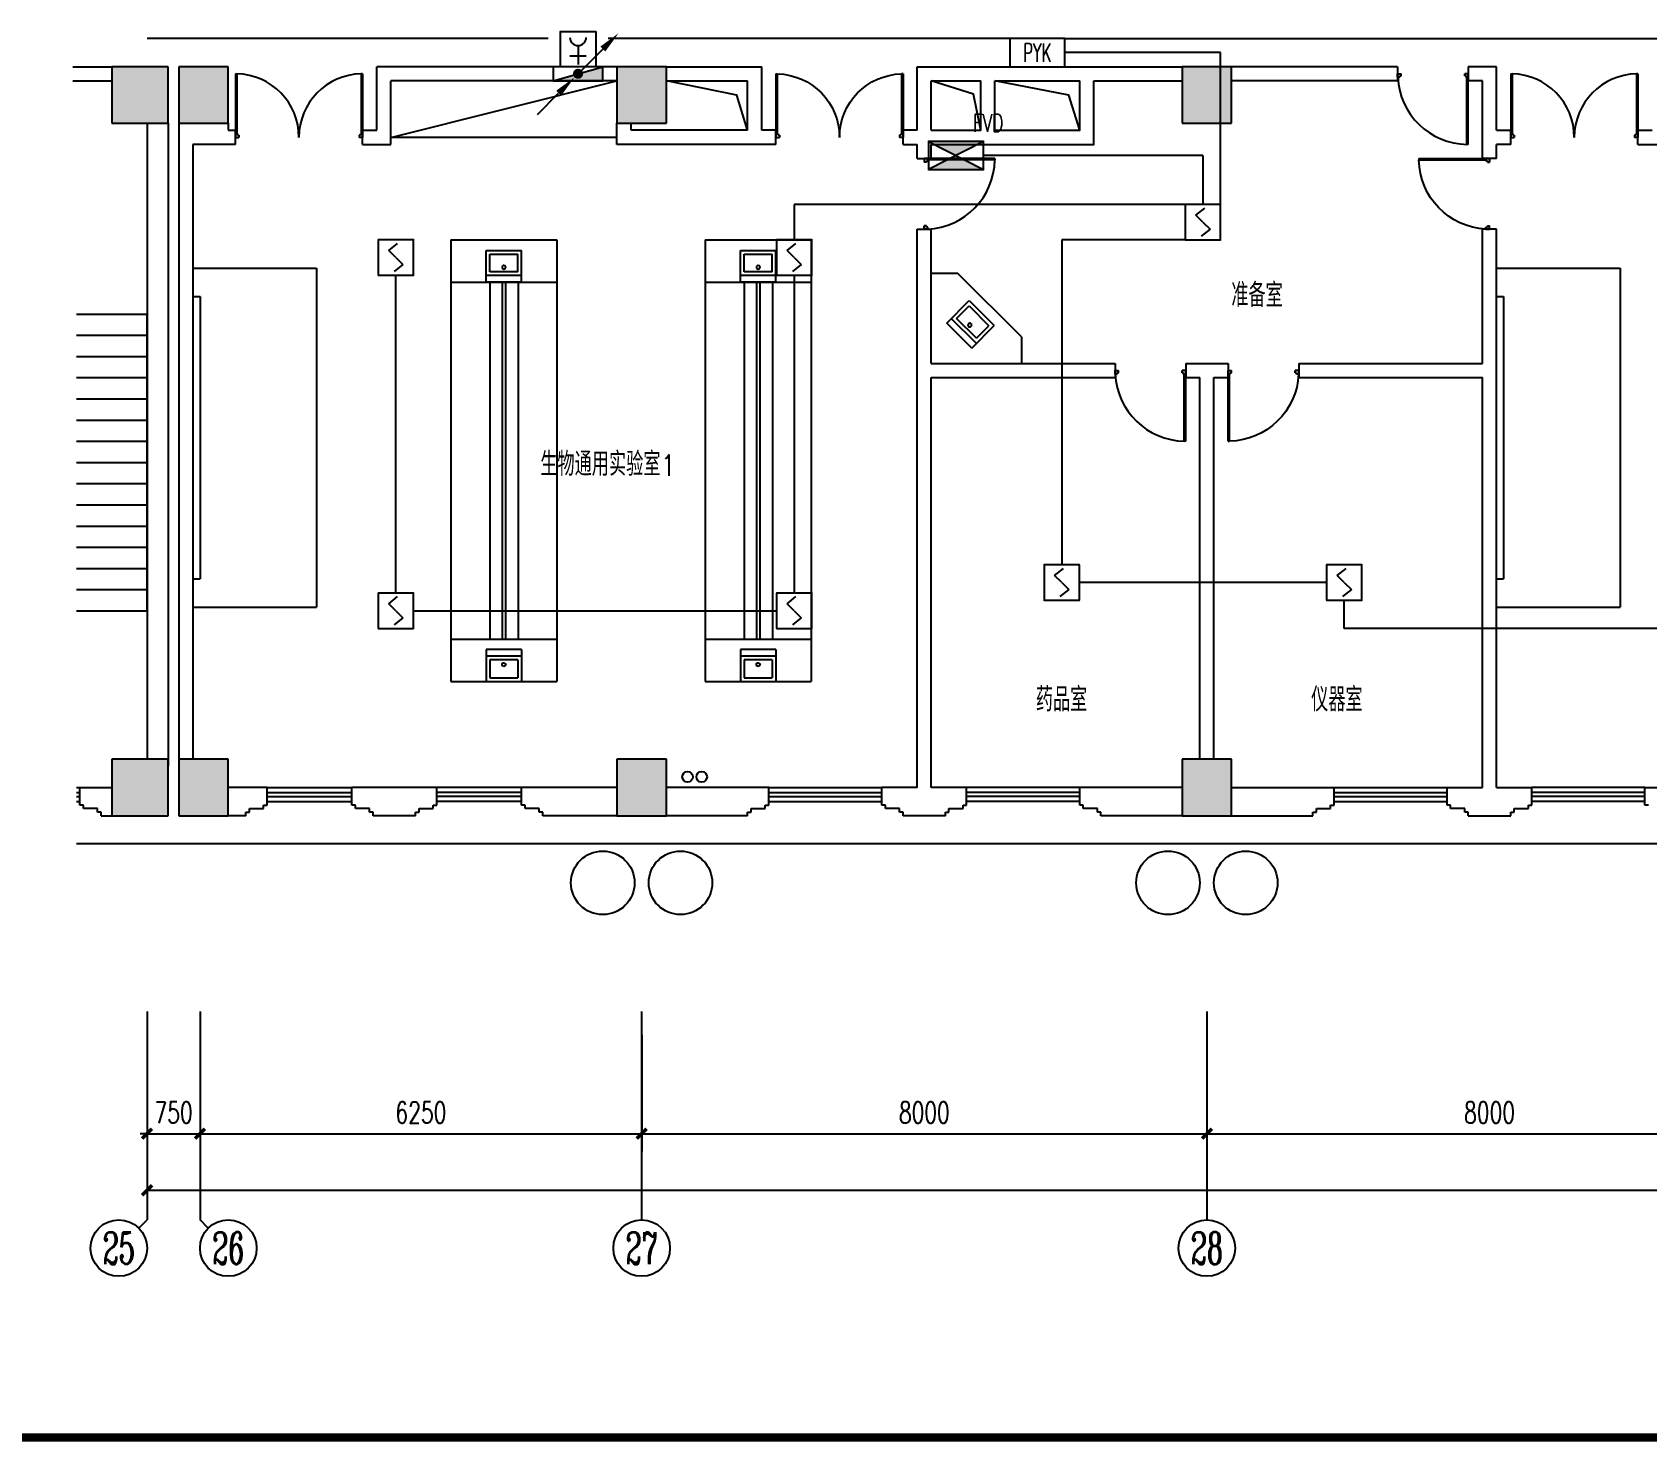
# Model space of a CAD drawing. Extents: x 190999 to 918899, y -200814 to 215286.
# Drawn here: x 563160 to 586010, y 72726 to 92674 of the extents above; entities that cross this region are included whole.
import ezdxf
from ezdxf.enums import TextEntityAlignment as Align

# ---------------------------------------------------------------- set-up
doc = ezdxf.new("R2010")
doc.units = 0
doc.header["$LTSCALE"] = 1000
doc.header["$MEASUREMENT"] = 0
doc.layers.get('Defpoints').update_dxf_attribs({"color": 1})
for name, color, linetype in [('00-EQUIP', 3, 'Continuous'), ('00-LWIRE', 4, 'Continuous'), ('00-WIRE-4', 6, 'Continuous'), ('A-墙线', 2, 'Continuous'), ('A-外包装修', 250, 'Continuous'), ('A-外窗', 145, 'Continuous'), ('A-家具', 250, 'Continuous'), ('A-门', 167, 'Continuous'), ('AXIS', 3, 'Continuous'), ('AXIS_TEXT', 7, 'Continuous'), ('COLUMN', 2, 'Continuous'), ('EQUIP_消火栓', 1, 'Continuous'), ('PUB_HATCH', 250, 'Continuous'), ('STAIR', 5, 'Continuous'), ('图框', 189, 'Continuous'), ('房间名称', 7, 'Continuous'), ('暖通-风-说明', 3, 'Continuous'), ('洞口线', 165, 'Continuous'), ('雨水管', 151, 'Continuous')]:
    doc.layers.add(name, color=color, linetype=linetype)
doc.styles.add('_COMPLEX', font='COMPLEX.shx', dxfattribs={"width": 0.5})
doc.styles.add('_TCH_AXIS', font='COMPLEX', dxfattribs={"bigfont": 'GBCBIG'})
doc.styles.add('_TCH_DIM', font='SIMPLEX', dxfattribs={"bigfont": 'GBCBIG'})
doc.styles.add('COMPLEX', font='COMPLEX')
doc.styles.add('DIM_FONT', font='SIMPLEX', dxfattribs={"width": 0.7, "bigfont": 'GBCBIG'})
doc.styles.add('HZ-ZGBZ', font='romanc.shx', dxfattribs={"width": 0.65})
doc.styles.get("Standard").update_dxf_attribs({"font": 'simhei.ttf'})
doc.styles.add('XXK', font='romans.shx', dxfattribs={"width": 0.75, "bigfont": 'hzf.shx'})
doc.styles.add('zz-1', font='arial.ttf', dxfattribs={"width": 0.8})
doc.linetypes.add('4INE', pattern='A,1,-0.15,["4",XXK,S=0.3,R=0,X=-0.1,Y=-0.1],-0.25', length=1.4)
doc.dimstyles.new('DIMN', dxfattribs={"dimtxt": 300, "dimasz": 100, "dimexe": 250, "dimexo": 300, "dimgap": 150, "dimtad": 1, "dimdec": 0, "dimzin": 0, "dimdsep": 46, "dimtxsty": 'DIM_FONT', "dimblk": 'ARCHTICK', "dimcen": 0.09, "dimclrt": 7, "dimazin": 2, "dimtfac": 1, "dimtdec": 0, "dimtix": 1, "dimtmove": 2, "dimatfit": 3, "dimfxl": 0, "dimtolj": 1, "dimtzin": 0, "dimarcsym": 0})

# ---------------------------------------------------------------- blocks, each defined once
blk = doc.blocks.new('TJAD_TK_A0')
at = {"layer": '图框', "const_width": 1.2}
blk.add_lwpolyline([(2152, -431.7), (2152, 389.3), (998, 389.3), (998, -431.7)], close=True, dxfattribs=at)
blk = doc.blocks.new('m1000')
at = {"layer": 'A-墙线'}
for p, q in [((0, 0), (0, 200)), ((1000, 0), (1000, 200))]:
    blk.add_line(p, q, dxfattribs=at)
at = {"layer": 'A-门'}
for p, q in [((0, 1100), (0, 100)), ((0, 1100), (20, 1100)), ((20, 1100), (20, 150)), ((0, 150), (30, 150)), ((0, 100), (50, 100)), ((30, 150), (30, 130)), ((30, 130), (50, 130)), ((50, 130), (50, 100)), ((950, 130), (950, 100)), ((970, 130), (950, 130)), ((1000, 100), (950, 100)), ((970, 150), (970, 130)), ((1000, 150), (970, 150)), ((1000, 150), (1000, 100))]:
    blk.add_line(p, q, dxfattribs=at)
blk.add_arc((0, 100), 1000, 2.866, 88.854, dxfattribs=at)
blk = doc.blocks.new('m1800')
at = {"layer": 'A-墙线'}
for p, q in [((-900, -100), (-900, 100)), ((900, -100), (900, 100))]:
    blk.add_line(p, q, dxfattribs=at)
at = {"layer": 'A-门'}
for p, q in [((-900, 900), (-900, 0)), ((-900, 900), (-880, 900)), ((-880, 900), (-880, 50)), ((880, 900), (880, 50)), ((900, 900), (880, 900)), ((900, 900), (900, 0)), ((-900, 50), (-870, 50)), ((-900, 0), (-850, 0)), ((-870, 50), (-870, 30)), ((-870, 30), (-850, 30)), ((-850, 30), (-850, 0)), ((850, 30), (850, 0)), ((870, 30), (850, 30)), ((900, 0), (850, 0)), ((870, 50), (870, 30)), ((900, 50), (870, 50))]:
    blk.add_line(p, q, dxfattribs=at)
for centre, start, end in [((-900, 0), 0, 88.7267), ((900, 0), 91.2733, 180)]:
    blk.add_arc(centre, 900, start, end, dxfattribs=at)
blk = doc.blocks.new('$TwtSys$00000434')
for p, q in [((-0.5, 0.5), (-0.5, -0.5)), ((-0.5, -0.5), (0.5, 0.5)), ((0.5, 0.5), (-0.5, 0.5)), ((0.5, -0.5), (0.5, 0.5)), ((-0.5, -0.5), (0.5, -0.5))]:
    blk.add_line(p, q)
blk.add_solid([(0.5, -0.5), (0.5, 0.5), (-0.5, -0.5)])
blk = doc.blocks.new('_ArchTick')
at = {"const_width": 0.5}
blk.add_lwpolyline([(-0.7, -0.7), (0.7, 0.7)], dxfattribs=at)
blk = doc.blocks.new('*D262')
at = {"layer": 'AXIS', "color": 0, "lineweight": -2}
for p, q in [((579785, 78486), (579785, 76836)), ((587785, 78486), (587785, 76836)), ((579785, 77086), (587785, 77086))]:
    blk.add_line(p, q, dxfattribs=at)
at = {"layer": 'Defpoints', "color": 0}
for p in [(579785, 78786), (587785, 78786), (587785, 77086)]:
    blk.add_point(p, dxfattribs=at)
at = {"layer": 'AXIS', "color": 0, "lineweight": -2, "xscale": 100, "yscale": 100, "zscale": 100, "rotation": 180}
blk.add_blockref('_ArchTick', (579785, 77086), dxfattribs=at)
at = {"layer": 'AXIS', "color": 0, "lineweight": -2, "xscale": 100, "yscale": 100, "zscale": 100}
blk.add_blockref('_ArchTick', (587785, 77086), dxfattribs=at)
at = {"layer": 'AXIS', "color": 7, "insert": (583785, 77386), "char_height": 300, "attachment_point": 5, "style": 'DIM_FONT'}
blk.add_mtext('\\A1;8000', dxfattribs=at)
blk = doc.blocks.new('*D263')
at = {"layer": 'AXIS', "color": 0, "lineweight": -2}
for p, q in [((571785, 78486), (571785, 76836)), ((579785, 78486), (579785, 76836)), ((571785, 77086), (579785, 77086))]:
    blk.add_line(p, q, dxfattribs=at)
at = {"layer": 'Defpoints', "color": 0}
for p in [(571785, 78786), (579785, 78786), (579785, 77086)]:
    blk.add_point(p, dxfattribs=at)
at = {"layer": 'AXIS', "color": 0, "lineweight": -2, "xscale": 100, "yscale": 100, "zscale": 100, "rotation": 180}
blk.add_blockref('_ArchTick', (571785, 77086), dxfattribs=at)
at = {"layer": 'AXIS', "color": 0, "lineweight": -2, "xscale": 100, "yscale": 100, "zscale": 100}
blk.add_blockref('_ArchTick', (579785, 77086), dxfattribs=at)
at = {"layer": 'AXIS', "color": 7, "insert": (575785, 77386), "char_height": 300, "attachment_point": 5, "style": 'DIM_FONT'}
blk.add_mtext('\\A1;8000', dxfattribs=at)
blk = doc.blocks.new('*D264')
at = {"layer": 'AXIS', "color": 0, "lineweight": -2}
for p, q in [((565535, 78486), (565535, 76836)), ((571785, 78486), (571785, 76836)), ((565535, 77086), (571785, 77086))]:
    blk.add_line(p, q, dxfattribs=at)
at = {"layer": 'Defpoints', "color": 0}
for p in [(565535, 78786), (571785, 78786), (571785, 77086)]:
    blk.add_point(p, dxfattribs=at)
at = {"layer": 'AXIS', "color": 0, "lineweight": -2, "xscale": 100, "yscale": 100, "zscale": 100, "rotation": 180}
blk.add_blockref('_ArchTick', (565535, 77086), dxfattribs=at)
at = {"layer": 'AXIS', "color": 0, "lineweight": -2, "xscale": 100, "yscale": 100, "zscale": 100}
blk.add_blockref('_ArchTick', (571785, 77086), dxfattribs=at)
at = {"layer": 'AXIS', "color": 7, "insert": (568660, 77386), "char_height": 300, "attachment_point": 5, "style": 'DIM_FONT'}
blk.add_mtext('\\A1;6250', dxfattribs=at)
blk = doc.blocks.new('*D265')
at = {"layer": 'AXIS', "color": 0, "lineweight": -2}
for p, q in [((564785, 78486), (564785, 76836)), ((565535, 78486), (565535, 76836)), ((564785, 77086), (564685, 77086)), ((564785, 77086), (565535, 77086)), ((565535, 77086), (565635, 77086))]:
    blk.add_line(p, q, dxfattribs=at)
at = {"layer": 'Defpoints', "color": 0}
for p in [(564785, 78786), (565535, 78786), (565535, 77086)]:
    blk.add_point(p, dxfattribs=at)
at = {"layer": 'AXIS', "color": 0, "lineweight": -2, "xscale": 100, "yscale": 100, "zscale": 100}
blk.add_blockref('_ArchTick', (564785, 77086), dxfattribs=at)
at = {"layer": 'AXIS', "color": 0, "lineweight": -2, "xscale": 100, "yscale": 100, "zscale": 100, "rotation": 180}
blk.add_blockref('_ArchTick', (565535, 77086), dxfattribs=at)
at = {"layer": 'AXIS', "color": 7, "insert": (565160, 77386), "char_height": 300, "attachment_point": 5, "style": 'DIM_FONT'}
blk.add_mtext('\\A1;750', dxfattribs=at)
blk = doc.blocks.new('*D266')
at = {"layer": 'AXIS', "color": 0, "lineweight": -2}
for p, q in [((564785, 78486), (564785, 76036)), ((638085, 78486), (638085, 76036)), ((564785, 76286), (638085, 76286))]:
    blk.add_line(p, q, dxfattribs=at)
at = {"layer": 'Defpoints', "color": 0}
for p in [(564785, 78786), (638085, 78786), (638085, 76286)]:
    blk.add_point(p, dxfattribs=at)
at = {"layer": 'AXIS', "color": 0, "lineweight": -2, "xscale": 100, "yscale": 100, "zscale": 100, "rotation": 180}
blk.add_blockref('_ArchTick', (564785, 76286), dxfattribs=at)
at = {"layer": 'AXIS', "color": 0, "lineweight": -2, "xscale": 100, "yscale": 100, "zscale": 100}
blk.add_blockref('_ArchTick', (638085, 76286), dxfattribs=at)
at = {"layer": 'AXIS', "color": 7, "insert": (601435, 76586), "char_height": 300, "attachment_point": 5, "style": 'DIM_FONT'}
blk.add_mtext('\\A1;73300', dxfattribs=at)
blk = doc.blocks.new('_AXISO')
blk.add_circle((0, 0), 0.5)
at = {"layer": 'AXIS_TEXT', "style": 'COMPLEX', "width": 1.041667}
blk.add_attdef('A', text='', height=0.56, dxfattribs=at).set_placement((-0.25, -0.28), (0.25, -0.28), align=Align.FIT)
blk = doc.blocks.new('$plan$00001609')
at = {"linetype": 'Continuous'}
for p, q in [((0, -251), (0, 251)), ((0, 251), (450, 251)), ((93, -251), (93, 251)), ((450, 251), (450, -251)), ((146, -199), (146, 199)), ((146, 199), (397, 199)), ((397, 199), (397, -199)), ((146, -199), (397, -199)), ((0, -251), (450, -251))]:
    blk.add_line(p, q, dxfattribs=at)
blk.add_line((238, 2), (238, 0))
blk.add_arc((212, 0), 26, 4.716, 0, dxfattribs=at)
at = {"style": 'zz-1'}
for tag in ['YSIZE', 'XSIZE']:
    blk.add_attdef(tag, (0, 0), '', height=0.5, dxfattribs=at)
blk = doc.blocks.new('_LINKPT1')
at = {"color": 0}
blk.add_line((0, 0), (0, 0), dxfattribs=at)
blk = doc.blocks.new('J62IR8YJ')
for p, q in [((-0.5, 1), (0.5, 1)), ((-0.5, 0), (-0.5, 1)), ((0.5, 1), (0.5, 0)), ((0, 0.598), (0, 0.06)), ((0.5, 0), (-0.5, 0)), ((-0.231, 0.312), (0.231, 0.312))]:
    blk.add_line(p, q)
at = {"const_width": 0.04, "flags": 128}
blk.add_lwpolyline([(-0.5, 0), (-0.5, 1), (0.5, 1), (0.5, 0)], close=True, dxfattribs=at)
blk.add_arc((0, 0.829), 0.231, 180, 0)
at = {"xscale": 0.002, "yscale": 0.00200000000000955, "zscale": 0.002}
for p in [(0, 1), (-0.5, 0.5), (0.5, 0.5), (0, 0)]:
    blk.add_blockref('_LINKPT1', p, dxfattribs=at)
at = {"flags": 9}
blk.add_attdef('A', (0, 0), '', height=0.00002, dxfattribs=at)
blk = doc.blocks.new('3S1KCGW2')
for p, q in [((0.5, 0.5), (-0.5, 0.5)), ((-0.5, 0.5), (-0.5, -0.5)), ((0.5, -0.5), (0.5, 0.5)), ((-0.2, 0.2), (0.05, 0.4)), ((0, 0), (-0.2, 0.2)), ((0, 0), (0.2, -0.2)), ((0.2, -0.2), (-0.05, -0.4)), ((-0.5, -0.5), (0.5, -0.5))]:
    blk.add_line(p, q)
at = {"const_width": 0.04, "flags": 128}
blk.add_lwpolyline([(-0.5, -0.5), (-0.5, 0.5), (0.5, 0.5), (0.5, -0.5)], close=True, dxfattribs=at)
at = {"xscale": 0.002, "yscale": 0.002, "zscale": 0.002}
for p in [(0, 0.5), (-0.5, 0), (0.5, 0), (0, -0.5)]:
    blk.add_blockref('_LINKPT1', p, dxfattribs=at)
at = {"flags": 9}
blk.add_attdef('A', (0, 0), '', height=0.00002, dxfattribs=at)
blk = doc.blocks.new('6H2NC6JJ')
for p, q in [((-0.78, 0.4), (0.78, -0.4)), ((0.78, 0.4), (-0.78, -0.4)), ((0.78, 0.4), (-0.78, 0.4)), ((-0.78, 0.4), (-0.78, -0.4)), ((0.78, -0.4), (0.78, 0.4)), ((-0.78, -0.4), (0.78, -0.4))]:
    blk.add_line(p, q)
at = {"const_width": 0.04}
blk.add_lwpolyline([(-0.78, 0.4), (-0.78, -0.4), (0.78, -0.4), (0.78, 0.4)], close=True, dxfattribs=at)
for points in [[(-0.78, 0.4), (0, 0), (0.78, 0.4)], [(-0.78, -0.4), (0.78, -0.4), (0, 0)]]:
    blk.add_solid(points)
at = {"xscale": 0.002, "yscale": 0.002, "zscale": 0.002}
for p in [(-0.78, 0), (0, 0.4), (0.78, 0), (0, -0.4)]:
    blk.add_blockref('_LINKPT1', p, dxfattribs=at)
at = {"flags": 9}
blk.add_attdef('A', (0, 0), '', height=0.00002, dxfattribs=at)
blk = doc.blocks.new('6A2DRK5Q')
for p, q in [((0.78, 0.4), (-0.78, 0.4)), ((-0.78, 0.4), (-0.78, -0.4)), ((0.78, -0.4), (0.78, 0.4)), ((-0.78, -0.4), (0.78, -0.4))]:
    blk.add_line(p, q)
at = {"xscale": 0.002, "yscale": 0.002, "zscale": 0.002}
for p in [(-0.78, 0), (0, 0.4), (0.78, 0), (0, -0.4)]:
    blk.add_blockref('_LINKPT1', p, dxfattribs=at)
at = {"style": '_COMPLEX', "width": 0.6, "flags": 8}
blk.add_attdef('$TEXT$', text='', height=0.52, dxfattribs=at).set_placement((0, 0), align=Align.MIDDLE_CENTER)
at = {"flags": 9}
blk.add_attdef('A', (0, 0), '', height=0.00002, dxfattribs=at)
blk = doc.blocks.new('_WRLD1L')
for p, q in [((0.7, 0.7), (0, 0)), ((0.104, 0.104), (0.104, 0.104)), ((-0.104, -0.104), (-0.104, -0.104))]:
    blk.add_line(p, q)
at = {"const_width": 0.142}
blk.add_lwpolyline([(-0.071, 0, 1), (0.071, 0, 1)], format="xyb", close=True, dxfattribs=at)
blk.add_solid([(0.63, 0.77), (0.77, 0.63), (1.15, 1.15)])
at = {"width": 0.8, "flags": 9}
blk.add_attdef('A', (0, 0), '', height=0.00002, dxfattribs=at)
blk = doc.blocks.new('_WRLD10L')
for p, q in [((1.15, 1.15), (0.55, 0.55)), ((0.104, 0.104), (0.104, 0.104)), ((-0.104, -0.104), (-0.104, -0.104))]:
    blk.add_line(p, q)
at = {"const_width": 0.142}
blk.add_lwpolyline([(-0.071, 0, 1), (0.071, 0, 1)], format="xyb", close=True, dxfattribs=at)
blk.add_solid([(0.62, 0.48), (0.48, 0.62), (0.1, 0.1)])
at = {"width": 0.8, "flags": 9}
blk.add_attdef('A', (0, 0), '', height=0.00002, dxfattribs=at)

msp = doc.modelspace()

# ---------------------------------------------------------------- hatches: boundary and pattern name
at = {"layer": 'PUB_HATCH'}
for points in [[(564284.6, 91386.5), (565084.6, 91386.5), (565084.6, 92186.5), (564284.6, 92186.5)], [(565234.6, 91386.5), (565934.6, 91386.5), (565934.6, 92186.5), (565234.6, 92186.5)], [(571434.6, 91386.5), (572134.6, 91386.5), (572134.6, 92186.5), (571434.6, 92186.5)], [(579434.6, 91386.5), (580134.6, 91386.5), (580134.6, 92186.5), (579434.6, 92186.5)], [(564284.6, 81586.5), (565084.6, 81586.5), (565084.6, 82386.5), (564284.6, 82386.5)], [(565234.6, 81586.5), (565934.6, 81586.5), (565934.6, 82386.5), (565234.6, 82386.5)], [(571434.6, 81586.5), (572134.6, 81586.5), (572134.6, 82386.5), (571434.6, 82386.5)], [(579434.6, 81586.5), (580134.6, 81586.5), (580134.6, 82386.5), (579434.6, 82386.5)]]:
    msp.add_hatch(color=256, dxfattribs=at).paths.add_polyline_path(points)

# ---------------------------------------------------------------- linework, layer by layer
at = {"layer": '00-WIRE-4', "linetype": '4INE'}
for p, q in [((570459.6, 92586.5), (564784.6, 92586.5)), ((576994.6, 92586.5), (571309.6, 92586.5)), ((577774.6, 92586.5), (591157, 92586.5))]:
    msp.add_line(p, q, dxfattribs=at)
at = {"layer": '00-WIRE-4'}
for p, q in [((579979.3, 92386.5), (577774.6, 92386.5)), ((579979.3, 90236.5), (579979.3, 92386.5)), ((579729.3, 90930.6), (576624.6, 90930.6)), ((579729.3, 90930.6), (579729.3, 90236.5)), ((579479.3, 90236.5), (573943.8, 90236.5)), ((573943.8, 90236.5), (573943.8, 89736.5)), ((577729.3, 89736.5), (577729.3, 85136.5)), ((579479.3, 89736.5), (577729.3, 89736.5)), ((568306.4, 84736.5), (568306.4, 89236.5)), ((573943.8, 89236.5), (573943.8, 84736.5)), ((581479.3, 84886.5), (577979.3, 84886.5)), ((581729.3, 84236.5), (581729.3, 84636.5)), ((568556.4, 84486.5), (573693.8, 84486.5)), ((586528.1, 84236.5), (581729.3, 84236.5))]:
    msp.add_line(p, q, dxfattribs=at)
at = {"layer": 'A-墙线'}
for p, q in [((563734.6, 92186.5), (564284.6, 92186.5)), ((571434.6, 92186.5), (568034.6, 92186.5)), ((568034.6, 91286.5), (568034.6, 92186.5)), ((572134.6, 92186.5), (573484.6, 92186.5)), ((573484.6, 91286.5), (573484.6, 92186.5)), ((575684.6, 91286.5), (575684.6, 92186.5)), ((575684.6, 92186.5), (579434.6, 92186.5)), ((582484.6, 92186.5), (580134.6, 92186.5)), ((583884.6, 92186.5), (583484.6, 92186.5)), ((583884.6, 91286.5), (583884.6, 92186.5)), ((563734.6, 91986.5), (564284.6, 91986.5)), ((571434.6, 91986.5), (568234.6, 91986.5)), ((568234.6, 91086.5), (568234.6, 91986.5)), ((572134.6, 91986.5), (573284.6, 91986.5)), ((573284.6, 91286.5), (573284.6, 91986.5)), ((575884.6, 91286.5), (575884.6, 91986.5)), ((575884.6, 91986.5), (576584.6, 91986.5)), ((576783.2, 91986.5), (577984.6, 91986.5)), ((578184.6, 91986.5), (579434.6, 91986.5)), ((582484.6, 91986.5), (580134.6, 91986.5)), ((583684.6, 91986.5), (583484.6, 91986.5)), ((583684.6, 90886.5), (583684.6, 91986.5)), ((564784.6, 91386.5), (564784.6, 82386.5)), ((565084.6, 91386.5), (565084.6, 82286.5)), ((565234.6, 91386.5), (565234.6, 82386.5)), ((565934.6, 91386.5), (565934.6, 91286.5)), ((565934.6, 91286.5), (566034.6, 91286.5)), ((567834.6, 91286.5), (568034.6, 91286.5)), ((571434.6, 91086.5), (571434.6, 91386.5)), ((571634.6, 91286.5), (571634.6, 91386.5)), ((573284.6, 91286.5), (571634.6, 91286.5)), ((573684.6, 91286.5), (573484.6, 91286.5)), ((575684.6, 91286.5), (575484.6, 91286.5)), ((583884.6, 91286.5), (584084.6, 91286.5)), ((585884.6, 91286.5), (586084.6, 91286.5)), ((565434.6, 91086.5), (565434.6, 82386.5)), ((566034.6, 91086.5), (565434.6, 91086.5)), ((567834.6, 91086.5), (568234.6, 91086.5)), ((573684.6, 91086.5), (571434.6, 91086.5)), ((575484.6, 91086.5), (575684.6, 91086.5)), ((575684.6, 90886.5), (575684.6, 91086.5)), ((575884.6, 90886.5), (575884.6, 91086.5)), ((583884.6, 90886.5), (583884.6, 91086.5)), ((584084.6, 91086.5), (583884.6, 91086.5)), ((585884.6, 91086.5), (588134.6, 91086.5)), ((575684.6, 81986.5), (575684.6, 89886.5)), ((575884.6, 87986.5), (575884.6, 89886.5)), ((583684.6, 87986.5), (583684.6, 89886.5)), ((583884.6, 81986.5), (583884.6, 89886.5)), ((575884.6, 87986.5), (578484.6, 87986.5)), ((579484.6, 87986.5), (580084.6, 87986.5)), ((581084.6, 87986.5), (583684.6, 87986.5)), ((575884.6, 81986.5), (575884.6, 87786.5)), ((575884.6, 87786.5), (578484.6, 87786.5)), ((579484.6, 87786.5), (579684.6, 87786.5)), ((579684.6, 82386.5), (579684.6, 87786.5)), ((579884.6, 87786.5), (580084.6, 87786.5)), ((579884.6, 82386.5), (579884.6, 87786.5)), ((581084.6, 87786.5), (583684.6, 87786.5)), ((583684.6, 81986.5), (583684.6, 87786.5)), ((563834.6, 81986.5), (564284.6, 81986.5)), ((563834.6, 81736.5), (563834.6, 81986.5)), ((566484.6, 81986.5), (565934.6, 81986.5)), ((566484.6, 81736.5), (566484.6, 81986.5)), ((568884.6, 81986.5), (567684.6, 81986.5)), ((567684.6, 81736.5), (567684.6, 81986.5)), ((568884.6, 81736.5), (568884.6, 81986.5)), ((571434.6, 81986.5), (570084.6, 81986.5)), ((570084.6, 81736.5), (570084.6, 81986.5)), ((573584.6, 81986.5), (572134.6, 81986.5)), ((573584.6, 81736.5), (573584.6, 81986.5)), ((575684.6, 81986.5), (575184.6, 81986.5)), ((575184.6, 81736.5), (575184.6, 81986.5)), ((576384.6, 81986.5), (575884.6, 81986.5)), ((576384.6, 81736.5), (576384.6, 81986.5)), ((579434.6, 81986.5), (577984.6, 81986.5)), ((577984.6, 81736.5), (577984.6, 81986.5)), ((580134.6, 81986.5), (581584.6, 81986.5)), ((581584.6, 81736.5), (581584.6, 81986.5)), ((583184.6, 81986.5), (583684.6, 81986.5)), ((583184.6, 81736.5), (583184.6, 81986.5)), ((583884.6, 81986.5), (584384.6, 81986.5)), ((584384.6, 81736.5), (584384.6, 81986.5)), ((585984.6, 81986.5), (587434.6, 81986.5)), ((585984.6, 81736.5), (585984.6, 81986.5)), ((563884.6, 81736.5), (563834.6, 81736.5)), ((563884.6, 81686.5), (563884.6, 81736.5)), ((564084.6, 81686.5), (563884.6, 81686.5)), ((564084.6, 81636.5), (564084.6, 81686.5)), ((564134.6, 81636.5), (564084.6, 81636.5)), ((564134.6, 81586.5), (564134.6, 81636.5)), ((564134.6, 81586.5), (564384.6, 81586.5)), ((566184.6, 81586.5), (565934.6, 81586.5)), ((566184.6, 81586.5), (566184.6, 81636.5)), ((566184.6, 81636.5), (566234.6, 81636.5)), ((566234.6, 81636.5), (566234.6, 81686.5)), ((566234.6, 81686.5), (566434.6, 81686.5)), ((566434.6, 81736.5), (566484.6, 81736.5)), ((566434.6, 81686.5), (566434.6, 81736.5)), ((567734.6, 81736.5), (567684.6, 81736.5)), ((567734.6, 81686.5), (567734.6, 81736.5)), ((567934.6, 81686.5), (567734.6, 81686.5)), ((567934.6, 81636.5), (567934.6, 81686.5)), ((567984.6, 81636.5), (567934.6, 81636.5)), ((567984.6, 81586.5), (567984.6, 81636.5)), ((568584.6, 81586.5), (567984.6, 81586.5)), ((568584.6, 81586.5), (568584.6, 81636.5)), ((568584.6, 81636.5), (568634.6, 81636.5)), ((568634.6, 81636.5), (568634.6, 81686.5)), ((568634.6, 81686.5), (568834.6, 81686.5)), ((568834.6, 81736.5), (568884.6, 81736.5)), ((568834.6, 81686.5), (568834.6, 81736.5)), ((570134.6, 81736.5), (570084.6, 81736.5)), ((570134.6, 81686.5), (570134.6, 81736.5)), ((570334.6, 81686.5), (570134.6, 81686.5)), ((570334.6, 81636.5), (570334.6, 81686.5)), ((570384.6, 81636.5), (570334.6, 81636.5)), ((570384.6, 81586.5), (570384.6, 81636.5)), ((571434.6, 81586.5), (570384.6, 81586.5)), ((573284.6, 81586.5), (572134.6, 81586.5)), ((573284.6, 81586.5), (573284.6, 81636.5)), ((573284.6, 81636.5), (573334.6, 81636.5)), ((573334.6, 81636.5), (573334.6, 81686.5)), ((573334.6, 81686.5), (573534.6, 81686.5)), ((573534.6, 81736.5), (573584.6, 81736.5)), ((573534.6, 81686.5), (573534.6, 81736.5)), ((575234.6, 81736.5), (575184.6, 81736.5)), ((575234.6, 81686.5), (575234.6, 81736.5)), ((575434.6, 81686.5), (575234.6, 81686.5)), ((575434.6, 81636.5), (575434.6, 81686.5)), ((575484.6, 81636.5), (575434.6, 81636.5)), ((575484.6, 81586.5), (575484.6, 81636.5)), ((576084.6, 81586.5), (575484.6, 81586.5)), ((576084.6, 81586.5), (576084.6, 81636.5)), ((576084.6, 81636.5), (576134.6, 81636.5)), ((576134.6, 81636.5), (576134.6, 81686.5)), ((576134.6, 81686.5), (576334.6, 81686.5)), ((576334.6, 81736.5), (576384.6, 81736.5)), ((576334.6, 81686.5), (576334.6, 81736.5)), ((578034.6, 81736.5), (577984.6, 81736.5)), ((578034.6, 81686.5), (578034.6, 81736.5)), ((578234.6, 81686.5), (578034.6, 81686.5)), ((578234.6, 81636.5), (578234.6, 81686.5)), ((578284.6, 81636.5), (578234.6, 81636.5)), ((578284.6, 81586.5), (578284.6, 81636.5)), ((579434.6, 81586.5), (578284.6, 81586.5)), ((580134.6, 81586.5), (581284.6, 81586.5)), ((581284.6, 81586.5), (581284.6, 81636.5)), ((581284.6, 81636.5), (581334.6, 81636.5)), ((581334.6, 81636.5), (581334.6, 81686.5)), ((581334.6, 81686.5), (581534.6, 81686.5)), ((581534.6, 81736.5), (581584.6, 81736.5)), ((581534.6, 81686.5), (581534.6, 81736.5)), ((583234.6, 81736.5), (583184.6, 81736.5)), ((583234.6, 81686.5), (583234.6, 81736.5)), ((583434.6, 81686.5), (583234.6, 81686.5)), ((583434.6, 81636.5), (583434.6, 81686.5)), ((583484.6, 81636.5), (583434.6, 81636.5)), ((583484.6, 81586.5), (583484.6, 81636.5)), ((583484.6, 81586.5), (584084.6, 81586.5)), ((584084.6, 81586.5), (584084.6, 81636.5)), ((584084.6, 81636.5), (584134.6, 81636.5)), ((584134.6, 81636.5), (584134.6, 81686.5)), ((584134.6, 81686.5), (584334.6, 81686.5)), ((584334.6, 81736.5), (584384.6, 81736.5)), ((584334.6, 81686.5), (584334.6, 81736.5)), ((586034.6, 81736.5), (585984.6, 81736.5))]:
    msp.add_line(p, q, dxfattribs=at)
for points in [[(575884.6, 91286.5), (576584.6, 91286.5), (576584.6, 91986.5)], [(575884.6, 91086.5), (578184.6, 91086.5), (578184.6, 91986.5)], [(576784.6, 91286.5), (576784.6, 91986.5)], [(576784.6, 91286.5), (577984.6, 91286.5), (577984.6, 91986.5)]]:
    msp.add_lwpolyline(points, dxfattribs=at)
at = {"layer": 'A-外包装修'}
msp.add_line((628484.6, 81186.5), (563784.6, 81186.5), dxfattribs=at)
for centre in [(571234.6, 80636.5), (572334.6, 80636.5), (579234.6, 80636.5), (580334.6, 80636.5)]:
    msp.add_circle(centre, 450, dxfattribs=at)
at = {"layer": 'A-外窗'}
for p, q in [((563784.6, 81986.5), (563834.6, 81986.5)), ((563784.6, 81916.5), (563834.6, 81916.5)), ((563784.6, 81856.5), (563834.6, 81856.5)), ((566484.6, 81986.5), (567684.6, 81986.5)), ((566484.6, 81916.5), (567684.6, 81916.5)), ((566484.6, 81856.5), (567684.6, 81856.5)), ((570084.6, 81986.5), (568884.6, 81986.5)), ((570084.6, 81916.5), (568884.6, 81916.5)), ((570084.6, 81856.5), (568884.6, 81856.5)), ((573584.6, 81986.5), (575184.6, 81986.5)), ((573584.6, 81916.5), (575184.6, 81916.5)), ((573584.6, 81856.5), (575184.6, 81856.5)), ((577984.6, 81986.5), (576384.6, 81986.5)), ((577984.6, 81916.5), (576384.6, 81916.5)), ((577984.6, 81856.5), (576384.6, 81856.5)), ((581584.6, 81986.5), (583184.6, 81986.5)), ((581584.6, 81916.5), (583184.6, 81916.5)), ((581584.6, 81856.5), (583184.6, 81856.5)), ((585984.6, 81986.5), (584384.6, 81986.5)), ((585984.6, 81916.5), (584384.6, 81916.5)), ((585984.6, 81856.5), (584384.6, 81856.5)), ((563784.6, 81786.5), (563834.6, 81786.5)), ((566484.6, 81786.5), (567684.6, 81786.5)), ((570084.6, 81786.5), (568884.6, 81786.5)), ((573584.6, 81786.5), (575184.6, 81786.5)), ((577984.6, 81786.5), (576384.6, 81786.5)), ((581584.6, 81786.5), (583184.6, 81786.5)), ((585984.6, 81786.5), (584384.6, 81786.5))]:
    msp.add_line(p, q, dxfattribs=at)
at = {"layer": 'A-家具'}
for p, q in [((568234.6, 91186.5), (571434.6, 91986.5)), ((571434.6, 91186.5), (568234.6, 91186.5)), ((569084.6, 89736.5), (569084.6, 83486.5)), ((569084.6, 89736.5), (570584.6, 89736.5)), ((570584.6, 89736.5), (570584.6, 83486.5)), ((572684.6, 89736.5), (572684.6, 83486.5)), ((572684.6, 89736.5), (574184.6, 89736.5)), ((574184.6, 89736.5), (574184.6, 83486.5)), ((565434.6, 89336.5), (567184.6, 89336.5)), ((567184.6, 89336.5), (567184.6, 84536.5)), ((569084.6, 89136.5), (570584.6, 89136.5)), ((569634.6, 89136.5), (569634.6, 84086.5)), ((569809.6, 89136.5), (569809.6, 84086.5)), ((569859.6, 89136.5), (569859.6, 84086.5)), ((570034.6, 89136.5), (570034.6, 84086.5)), ((572684.6, 89136.5), (574184.6, 89136.5)), ((573234.6, 89136.5), (573234.6, 84086.5)), ((573409.6, 89136.5), (573409.6, 84086.5)), ((573459.6, 89136.5), (573459.6, 84086.5)), ((573634.6, 89136.5), (573634.6, 84086.5)), ((576259.6, 89261.5), (575884.6, 89261.5)), ((577159.6, 88361.5), (576259.6, 89261.5)), ((583884.6, 89336.5), (585634.6, 89336.5)), ((585634.6, 89336.5), (585634.6, 84536.5)), ((565434.6, 88936.5), (565534.6, 88936.5)), ((565534.6, 88936.5), (565534.6, 84936.5)), ((583884.6, 88936.5), (583984.6, 88936.5)), ((583984.6, 88936.5), (583984.6, 84936.5)), ((577159.6, 88361.5), (577159.6, 87986.5)), ((565434.6, 84936.5), (565534.6, 84936.5)), ((583884.6, 84936.5), (583984.6, 84936.5)), ((565434.6, 84536.5), (567184.6, 84536.5)), ((583884.6, 84536.5), (585634.6, 84536.5)), ((569084.6, 84086.5), (570584.6, 84086.5)), ((572684.6, 84086.5), (574184.6, 84086.5)), ((569084.6, 83486.5), (570584.6, 83486.5)), ((572684.6, 83486.5), (574184.6, 83486.5))]:
    msp.add_line(p, q, dxfattribs=at)
at = {"layer": 'AXIS'}
for p, q in [((564784.6, 78816.5), (564784.6, 75867.4)), ((565534.6, 78816.5), (565534.6, 75867.4)), ((571784.6, 78816.5), (571784.6, 75867.4)), ((579784.6, 78816.5), (579784.6, 75867.4)), ((564667.4, 75750.2), (564784.6, 75867.4)), ((565651.7, 75750.2), (565534.6, 75867.4))]:
    msp.add_line(p, q, dxfattribs=at)
at = {"layer": 'COLUMN'}
for p, q in [((565084.6, 92186.5), (564284.6, 92186.5)), ((564284.6, 92186.5), (564284.6, 91386.5)), ((565084.6, 91386.5), (565084.6, 92186.5)), ((565934.6, 92186.5), (565234.6, 92186.5)), ((565234.6, 92186.5), (565234.6, 91386.5)), ((565934.6, 91386.5), (565934.6, 92186.5)), ((572134.6, 92186.5), (571434.6, 92186.5)), ((571434.6, 92186.5), (571434.6, 91386.5)), ((572134.6, 91386.5), (572134.6, 92186.5)), ((580134.6, 92186.5), (579434.6, 92186.5)), ((579434.6, 92186.5), (579434.6, 91386.5)), ((580134.6, 91386.5), (580134.6, 92186.5)), ((564284.6, 91386.5), (565084.6, 91386.5)), ((565234.6, 91386.5), (565934.6, 91386.5)), ((571434.6, 91386.5), (572134.6, 91386.5)), ((579434.6, 91386.5), (580134.6, 91386.5)), ((565084.6, 82386.5), (564284.6, 82386.5)), ((564284.6, 82386.5), (564284.6, 81586.5)), ((565084.6, 81586.5), (565084.6, 82386.5)), ((565934.6, 82386.5), (565234.6, 82386.5)), ((565234.6, 82386.5), (565234.6, 81586.5)), ((565934.6, 81586.5), (565934.6, 82386.5)), ((572134.6, 82386.5), (571434.6, 82386.5)), ((571434.6, 82386.5), (571434.6, 81586.5)), ((572134.6, 81586.5), (572134.6, 82386.5)), ((580134.6, 82386.5), (579434.6, 82386.5)), ((579434.6, 82386.5), (579434.6, 81586.5)), ((580134.6, 81586.5), (580134.6, 82386.5)), ((564284.6, 81586.5), (565084.6, 81586.5)), ((565234.6, 81586.5), (565934.6, 81586.5)), ((571434.6, 81586.5), (572134.6, 81586.5)), ((579434.6, 81586.5), (580134.6, 81586.5))]:
    msp.add_line(p, q, dxfattribs=at)
at = {"layer": 'STAIR'}
for p, q in [((563784.6, 88686.5), (564784.6, 88686.5)), ((564784.6, 84486.5), (564784.6, 88686.5)), ((563784.6, 88386.5), (564784.6, 88386.5)), ((563784.6, 88086.5), (564784.6, 88086.5)), ((563784.6, 87786.5), (564784.6, 87786.5)), ((563784.6, 87486.5), (564784.6, 87486.5)), ((563784.6, 87186.5), (564784.6, 87186.5)), ((563784.6, 86886.5), (564784.6, 86886.5)), ((563784.6, 86586.5), (564784.6, 86586.5)), ((563784.6, 86286.5), (564784.6, 86286.5)), ((563784.6, 85986.5), (564784.6, 85986.5)), ((563784.6, 85686.5), (564784.6, 85686.5)), ((563784.6, 85386.5), (564784.6, 85386.5)), ((563784.6, 85086.5), (564784.6, 85086.5)), ((563784.6, 84786.5), (564784.6, 84786.5)), ((563784.6, 84486.5), (564784.6, 84486.5))]:
    msp.add_line(p, q, dxfattribs=at)
at = {"layer": '洞口线', "ltscale": 2}
for points in [[(573284.6, 91286.5), (573130.5, 91784.8), (572134.6, 91986.5)], [(576584.6, 91286.5), (576481.8, 91799.3), (575884.6, 91986.5)], [(577984.6, 91286.5), (577830.5, 91784.8), (576783.2, 91986.5)]]:
    msp.add_lwpolyline(points, dxfattribs=at)
at = {"layer": '雨水管'}
for centre in [(572434.6, 82136.5), (572634.6, 82136.5)]:
    msp.add_circle(centre, 75, dxfattribs=at)

# ---------------------------------------------------------------- block references
at = {"layer": '00-EQUIP', "xscale": 500, "yscale": 500, "zscale": 500}
for name, p in [('J62IR8YJ', (570884.6, 92186.5)), ('6H2NC6JJ', (576234.6, 90930.6)), ('3S1KCGW2', (579729.3, 89986.5)), ('3S1KCGW2', (568306.4, 89486.5)), ('3S1KCGW2', (573943.8, 89486.5)), ('3S1KCGW2', (577729.3, 84886.5)), ('3S1KCGW2', (581729.3, 84886.5)), ('3S1KCGW2', (568306.4, 84486.5)), ('3S1KCGW2', (573943.8, 84486.5))]:
    msp.add_blockref(name, p, dxfattribs=at)
msp.add_blockref('6A2DRK5Q', (577384.6, 92386.5), dxfattribs=at).add_auto_attribs({'$TEXT$': 'PYK'})
at = {"layer": '00-LWIRE', "xscale": 500, "yscale": 500, "zscale": 500}
msp.add_blockref('_WRLD1L', (570884.6, 92086.5), dxfattribs=at)
at = {"layer": '00-LWIRE', "xscale": 500, "yscale": 500, "zscale": 500, "rotation": 180}
msp.add_blockref('_WRLD10L', (570884.6, 92086.5), dxfattribs=at)
at = {"layer": 'A-家具'}
for p, rotation in [((569834.6, 89136.5), 90), ((573434.6, 89136.5), 90), ((576279.2, 88381.2), 45.00000000000003)]:
    msp.add_blockref('$plan$00001609', p, dxfattribs=dict(at, rotation=rotation))
at = {"layer": 'A-家具', "yscale": -1, "rotation": 270}
for p in [(569834.6, 83936.5), (573434.6, 83936.5)]:
    msp.add_blockref('$plan$00001609', p, dxfattribs=at)
at = {"layer": 'A-门'}
for p in [(566934.6, 91186.5), (584984.6, 91186.5)]:
    msp.add_blockref('m1800', p, dxfattribs=at)
at = {"layer": 'A-门', "xscale": -1}
msp.add_blockref('m1800', (574584.6, 91186.5), dxfattribs=at)
at = {"layer": 'A-门'}
for p, rotation in [((583484.6, 92186.5), 180), ((575684.6, 90886.5), 270), ((579484.6, 87986.5), 180)]:
    msp.add_blockref('m1000', p, dxfattribs=dict(at, rotation=rotation))
at = {"layer": 'A-门', "xscale": -1}
for p, rotation in [((583884.6, 90886.5), 90), ((580084.6, 87986.5), 180)]:
    msp.add_blockref('m1000', p, dxfattribs=dict(at, rotation=rotation))
at = {"layer": 'AXIS'}
ref = msp.add_blockref('_AXISO', (564384.6, 75467.4), dxfattribs=dict(at, xscale=800, yscale=800, zscale=800))
ref.add_attrib('A', '25', dxfattribs={"layer": 'AXIS_TEXT', "height": 452.55, "style": '_TCH_AXIS', "width": 0.617647}).set_placement((564158.3, 75241.1), (564610.9, 75241.1), align=Align.FIT)
ref = msp.add_blockref('_AXISO', (565934.6, 75467.4), dxfattribs=dict(at, xscale=800, yscale=800, zscale=800))
ref.add_attrib('A', '26', dxfattribs={"layer": 'AXIS_TEXT', "height": 452.55, "style": '_TCH_AXIS', "width": 0.617647}).set_placement((565708.3, 75241.1), (566160.9, 75241.1), align=Align.FIT)
ref = msp.add_blockref('_AXISO', (571784.6, 75467.4), dxfattribs=dict(at, xscale=800, yscale=800, zscale=800))
ref.add_attrib('A', '27', dxfattribs={"layer": 'AXIS_TEXT', "height": 452.55, "style": '_TCH_AXIS', "width": 0.617647}).set_placement((571558.3, 75241.1), (572010.9, 75241.1), align=Align.FIT)
ref = msp.add_blockref('_AXISO', (579784.6, 75467.4), dxfattribs=dict(at, xscale=800, yscale=800, zscale=800))
ref.add_attrib('A', '28', dxfattribs={"layer": 'AXIS_TEXT', "height": 452.55, "style": '_TCH_AXIS', "width": 0.617647}).set_placement((579558.3, 75241.1), (580010.9, 75241.1), align=Align.FIT)
at = {"layer": 'EQUIP_消火栓', "xscale": 700, "yscale": 200, "zscale": 700}
msp.add_blockref('$TwtSys$00000434', (570884.6, 92086.5), dxfattribs=at)
at = {"layer": '图框', "xscale": 100, "yscale": 100, "zscale": 100}
msp.add_blockref('TJAD_TK_A0', (450398.6, 115956.8), dxfattribs=at)

# ---------------------------------------------------------------- texts
at = {"layer": '房间名称', "style": '_TCH_DIM'}
for s, p in [('准备室', (580129.7, 88785.5)), ('生物通用实验室', (570349.9, 86395.2)), ('药品室', (577363.1, 83062)), ('仪器室', (581260.1, 83062))]:
    msp.add_text(s, height=337.59, dxfattribs=at).set_placement(p)
at = {"layer": '房间名称', "style": '_TCH_DIM', "width": 0.705882}
msp.add_text('1', height=297.5, dxfattribs=at).set_placement((572070.1, 86395.2))
at = {"layer": '暖通-风-说明', "style": 'HZ-ZGBZ', "width": 0.7}
msp.add_text('FVD', height=250, dxfattribs=at).set_placement((576476.1, 91265.8))

# ---------------------------------------------------------------- dimensions: what is measured, and where the dimension line sits
at = {"layer": 'AXIS'}
for p1, p2, distance, picture, middle in [((564784.6, 78786.5), (565534.6, 78786.5), -1700, '*D265', (565159.6, 77386.5)), ((564784.6, 78786.5), (638084.6, 78786.5), -2500, '*D266', (601434.6, 76586.5)), ((565534.6, 78786.5), (571784.6, 78786.5), -1700, '*D264', (568659.6, 77386.5)), ((571784.6, 78786.5), (579784.6, 78786.5), -1700, '*D263', (575784.6, 77386.5)), ((579784.6, 78786.5), (587784.6, 78786.5), -1700, '*D262', (583784.6, 77386.5))]:
    dim = msp.add_aligned_dim(p1=p1, p2=p2, distance=distance, dimstyle='DIMN', dxfattribs=at)
    dim.commit()
    dim.dimension.update_dxf_attribs({"geometry": picture, "text_midpoint": middle})

doc.saveas('drawing.dxf')
